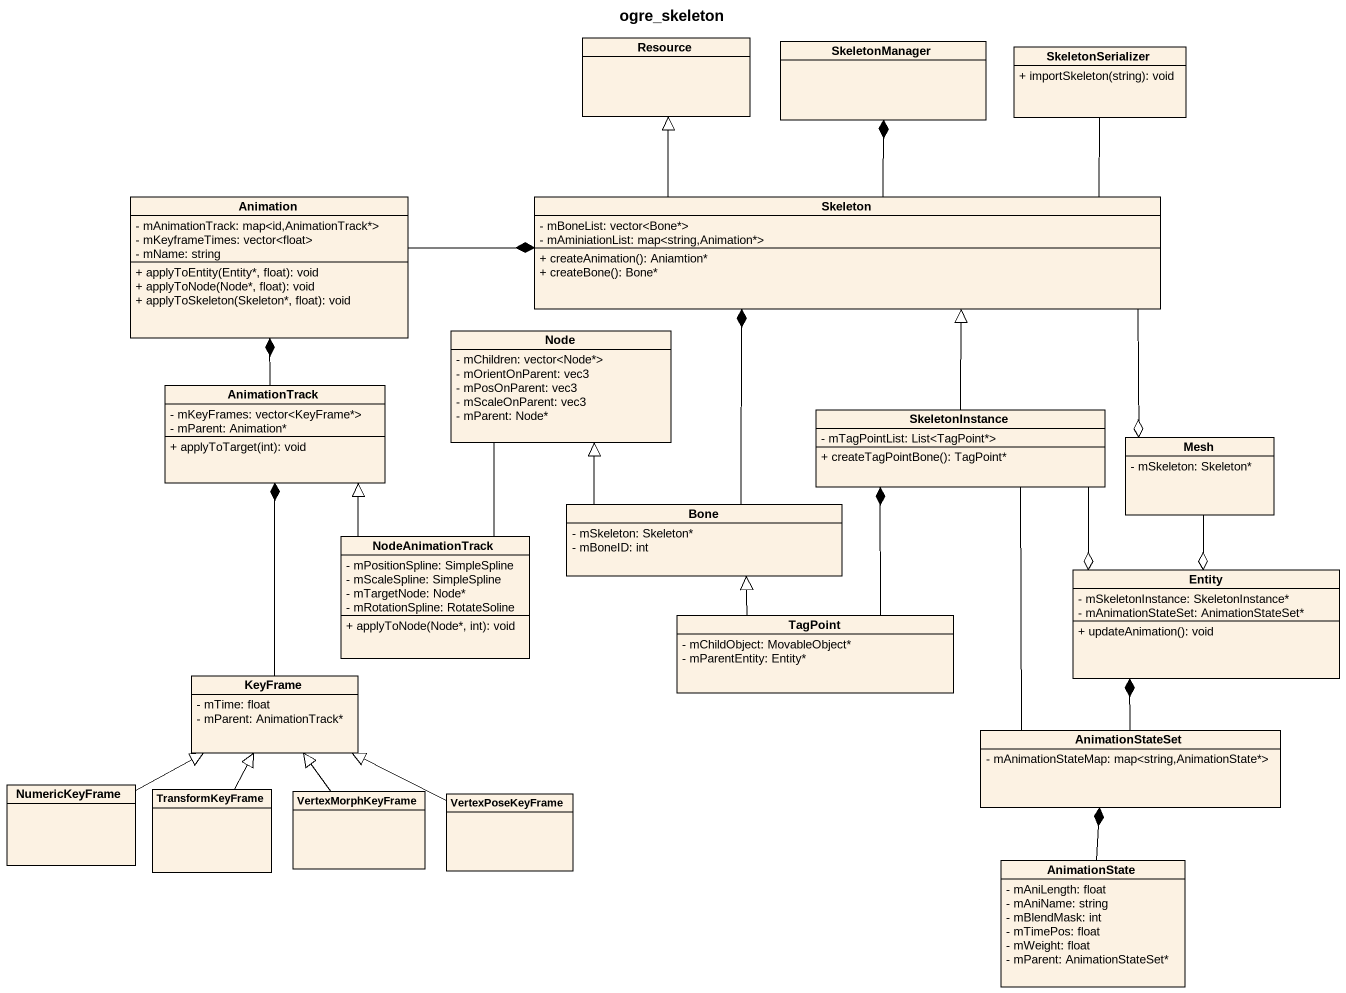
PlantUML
@startuml
title ogre_skeleton
hide circle
hide empty members
skinparam classAttributeIconSize 0
class Resource
class SkeletonManager
class SkeletonSerializer {
  + importSkeleton(string): void
}
class Animation {
  - mAnimationTrack: map<id,AnimationTrack*>
  - mKeyframeTimes: vector<float>
  - mName: string
  + applyToEntity(Entity*, float): void
  + applyToNode(Node*, float): void
  + applyToSkeleton(Skeleton*, float): void
}
class Skeleton {
  - mBoneList: vector<Bone*>
  - mAminiationList: map<string,Animation*>
  + createAnimation(): Aniamtion*
  + createBone(): Bone*
}
class "Node" as Node_ {
  - mChildren: vector<Node*>
  - mOrientOnParent: vec3
  - mPosOnParent: vec3
  - mScaleOnParent: vec3
  - mParent: Node*
}
class AnimationTrack {
  - mKeyFrames: vector<KeyFrame*>
  - mParent: Animation*
  + applyToTarget(int): void
}
class SkeletonInstance {
  - mTagPointList: List<TagPoint*>
  + createTagPointBone(): TagPoint*
}
class Mesh {
  - mSkeleton: Skeleton*
}
class NodeAnimationTrack {
  - mPositionSpline: SimpleSpline
  - mScaleSpline: SimpleSpline
  - mTargetNode: Node*
  - mRotationSpline: RotateSoline
  + applyToNode(Node*, int): void
}
class Bone {
  - mSkeleton: Skeleton*
  - mBoneID: int
}
class "Entity" as Entity_ {
  - mSkeletonInstance: SkeletonInstance*
  - mAnimationStateSet: AnimationStateSet*
  + updateAnimation(): void
}
class TagPoint {
  - mChildObject: MovableObject*
  - mParentEntity: Entity*
}
class KeyFrame {
  - mTime: float
  - mParent: AnimationTrack*
}
class AnimationStateSet {
  - mAnimationStateMap: map<string,AnimationState*>
}
class NumericKeyFrame
class TransformKeyFrame
class VertexMorphKeyFrame
class VertexPoseKeyFrame
class AnimationState {
  - mAniLength: float
  - mAniName: string
  - mBlendMask: int
  - mTimePos: float
  - mWeight: float
  - mParent: AnimationStateSet*
}
Animation -right-* Skeleton
Skeleton -up-|> Resource
Skeleton -up-* SkeletonManager
Skeleton -up- SkeletonSerializer
Skeleton --o Mesh
AnimationTrack -up-* Animation
SkeletonInstance -up-|> Skeleton
SkeletonInstance --o Entity_
Mesh --o Entity_
NodeAnimationTrack -up- Node_
NodeAnimationTrack -up-|> AnimationTrack
Bone -up-* Skeleton
Bone -up-|> Node_
TagPoint -up-* SkeletonInstance
TagPoint -up-|> Bone
KeyFrame -up-* AnimationTrack
AnimationStateSet -up- SkeletonInstance
AnimationStateSet -up-* Entity_
NumericKeyFrame -right-|> KeyFrame
TransformKeyFrame -up-|> KeyFrame
VertexMorphKeyFrame -up-|> KeyFrame
VertexPoseKeyFrame -left-|> KeyFrame
AnimationState -up-* AnimationStateSet
@enduml
